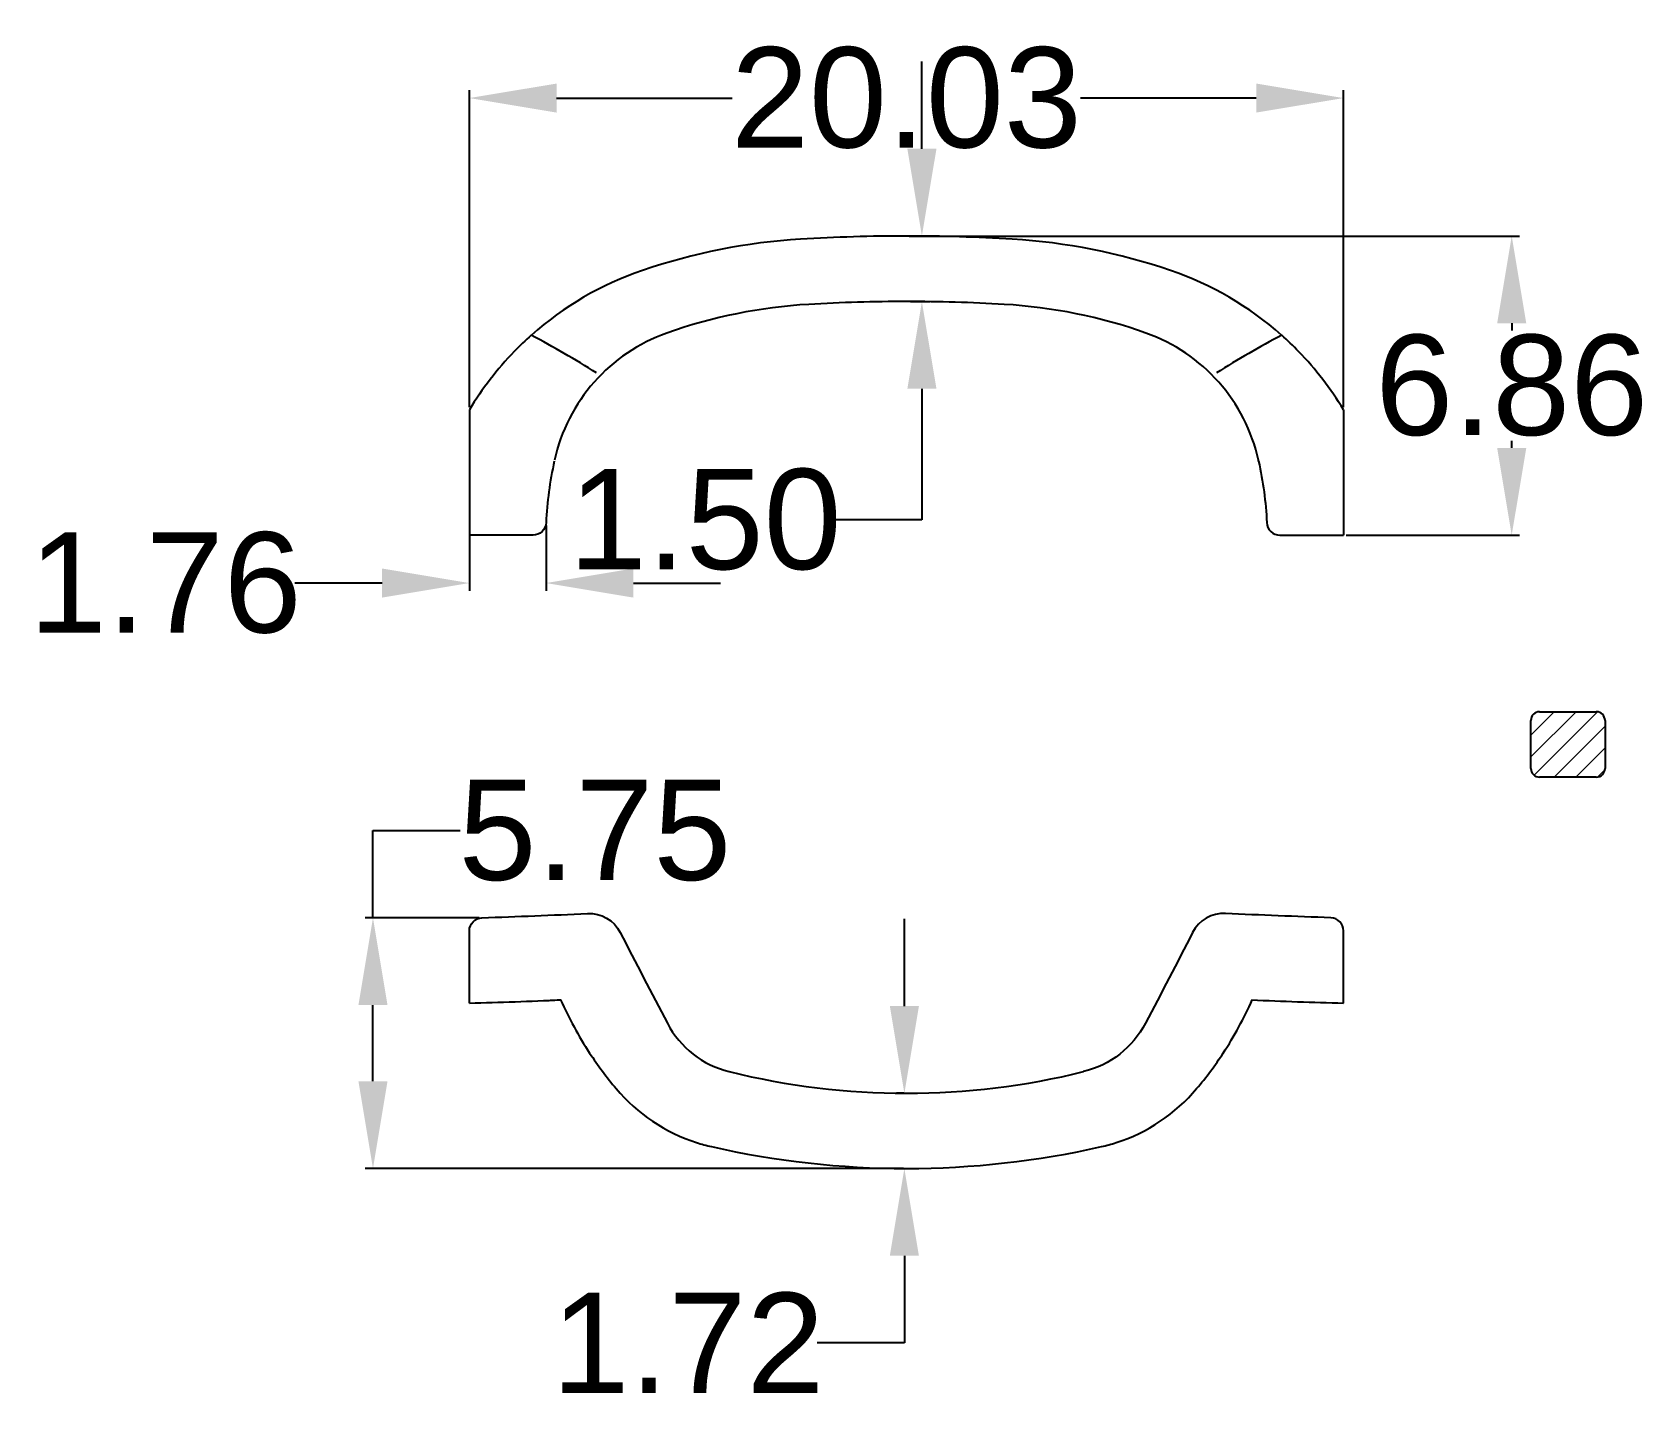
# Model space of a CAD drawing. Header units: millimetres. Extents: x 2923.1 to 2960.1, y 1206.6 to 1238.2.
import ezdxf

# ---------------------------------------------------------------- set-up
doc = ezdxf.new("R2010")
doc.units = ezdxf.units.MM
doc.layers.add('Hatch', color=6, linetype='Continuous', lineweight=18)
doc.styles.get("Standard").update_dxf_attribs({"font": 'arial.ttf'})
doc.dimstyles.new('Standard$0', dxfattribs={"dimtxt": 2.3, "dimasz": 2, "dimexe": 1, "dimexo": 1, "dimgap": 1, "dimtad": 0, "dimtih": 1, "dimtoh": 1, "dimdec": 1, "dimzin": 0, "dimdsep": 46, "dimtxsty": 'Standard', "dimcen": 0, "dimclrd": 4, "dimclre": 4, "dimclrt": 4, "dimadec": 1, "dimazin": 0, "dimtfac": 1, "dimtdec": 1, "dimtofl": 0, "dimtmove": 0, "dimatfit": 0, "dimfxl": 1, "dimtolj": 1, "dimtzin": 0, "dimarcsym": 0})

# ---------------------------------------------------------------- blocks, each defined once
blk = doc.blocks.new('*D8')
at = {"color": 0, "lineweight": -2, "transparency": 16777216}
for p, q in [((2933.121, 1229.59), (2933.121, 1236.853)), ((2953.152, 1229.59), (2953.152, 1236.853)), ((2935.121, 1236.673), (2939.146, 1236.673)), ((2951.152, 1236.673), (2947.127, 1236.673))]:
    blk.add_line(p, q, dxfattribs=at)
at = {"color": 0, "transparency": 16777216}
for points in [[(2935.121, 1237.006), (2935.121, 1236.34), (2933.121, 1236.673)], [(2951.152, 1237.006), (2951.152, 1236.34), (2953.152, 1236.673)]]:
    blk.add_solid(points, dxfattribs=at)
at = {"layer": 'Defpoints', "color": 0, "transparency": 16777216}
for p in [(2953.152, 1236.673), (2933.121, 1229.528), (2953.152, 1229.528)]:
    blk.add_point(p, dxfattribs=at)
at = {"color": 0, "lineweight": 9, "transparency": 16777216, "insert": (2943.136, 1236.673), "char_height": 2.3, "attachment_point": 5}
blk.add_mtext('\\A1;20.03', dxfattribs=at)
blk = doc.blocks.new('*D9')
at = {"color": 0, "lineweight": -2, "transparency": 16777216}
for p, q in [((2930.912, 1217.88), (2930.912, 1219.88)), ((2930.912, 1219.88), (2932.912, 1219.88)), ((2933.348, 1217.88), (2930.732, 1217.88)), ((2930.912, 1214.133), (2930.912, 1215.88)), ((2943.069, 1212.133), (2930.732, 1212.133))]:
    blk.add_line(p, q, dxfattribs=at)
at = {"color": 0, "transparency": 16777216}
for points in [[(2930.579, 1215.88), (2931.245, 1215.88), (2930.912, 1217.88)], [(2930.579, 1214.133), (2931.245, 1214.133), (2930.912, 1212.133)]]:
    blk.add_solid(points, dxfattribs=at)
at = {"layer": 'Defpoints', "color": 0, "transparency": 16777216}
for p in [(2930.912, 1217.88), (2933.41, 1217.88), (2943.132, 1212.133)]:
    blk.add_point(p, dxfattribs=at)
at = {"color": 0, "lineweight": 9, "transparency": 16777216, "insert": (2935.998, 1219.88), "char_height": 2.3, "attachment_point": 5}
blk.add_mtext('\\A1;5.75', dxfattribs=at)
blk = doc.blocks.new('*D10')
at = {"color": 0, "lineweight": -2, "transparency": 16777216}
for p, q in [((2943.49, 1235.51), (2943.49, 1237.51)), ((2943.201, 1233.51), (2943.67, 1233.51)), ((2943.227, 1232.008), (2943.67, 1232.008)), ((2943.49, 1230.008), (2943.49, 1227.006)), ((2943.49, 1227.006), (2941.49, 1227.006))]:
    blk.add_line(p, q, dxfattribs=at)
at = {"color": 0, "transparency": 16777216}
for points in [[(2943.157, 1235.51), (2943.824, 1235.51), (2943.49, 1233.51)], [(2943.157, 1230.008), (2943.824, 1230.008), (2943.49, 1232.008)]]:
    blk.add_solid(points, dxfattribs=at)
at = {"layer": 'Defpoints', "color": 0, "transparency": 16777216}
for p in [(2943.138, 1233.51), (2943.164, 1232.008), (2943.49, 1232.008)]:
    blk.add_point(p, dxfattribs=at)
at = {"color": 0, "lineweight": 9, "transparency": 16777216, "insert": (2938.525, 1227.006), "char_height": 2.3, "attachment_point": 5}
blk.add_mtext('\\A1;1.50', dxfattribs=at)
blk = doc.blocks.new('*D11')
at = {"color": 0, "lineweight": -2, "transparency": 16777216}
for p, q in [((2943.089, 1215.856), (2943.089, 1217.856)), ((2943.074, 1213.856), (2942.909, 1213.856)), ((2943.069, 1212.133), (2942.909, 1212.133)), ((2943.089, 1210.133), (2943.089, 1208.133)), ((2943.089, 1208.133), (2941.089, 1208.133))]:
    blk.add_line(p, q, dxfattribs=at)
at = {"color": 0, "transparency": 16777216}
for points in [[(2942.756, 1215.856), (2943.422, 1215.856), (2943.089, 1213.856)], [(2942.756, 1210.133), (2943.422, 1210.133), (2943.089, 1212.133)]]:
    blk.add_solid(points, dxfattribs=at)
at = {"layer": 'Defpoints', "color": 0, "transparency": 16777216}
for p in [(2943.136, 1213.856), (2943.089, 1212.133), (2943.132, 1212.133)]:
    blk.add_point(p, dxfattribs=at)
at = {"color": 0, "lineweight": 9, "transparency": 16777216, "insert": (2938.132, 1208.133), "char_height": 2.3, "attachment_point": 5}
blk.add_mtext('\\A1;1.72', dxfattribs=at)
blk = doc.blocks.new('*D12')
at = {"color": 0, "lineweight": -2, "transparency": 16777216}
for p, q in [((2933.121, 1226.876), (2933.121, 1225.374)), ((2934.878, 1226.876), (2934.878, 1225.374)), ((2931.121, 1225.554), (2929.121, 1225.554)), ((2936.878, 1225.554), (2938.878, 1225.554))]:
    blk.add_line(p, q, dxfattribs=at)
at = {"color": 0, "transparency": 16777216}
for points in [[(2931.121, 1225.888), (2931.121, 1225.221), (2933.121, 1225.554)], [(2936.878, 1225.888), (2936.878, 1225.221), (2934.878, 1225.554)]]:
    blk.add_solid(points, dxfattribs=at)
at = {"layer": 'Defpoints', "color": 0, "transparency": 16777216}
for p in [(2933.121, 1226.939), (2934.878, 1226.939), (2933.121, 1225.554)]:
    blk.add_point(p, dxfattribs=at)
at = {"color": 0, "lineweight": 9, "transparency": 16777216, "insert": (2926.152, 1225.554), "char_height": 2.3, "attachment_point": 5}
blk.add_mtext('\\A1;1.76', dxfattribs=at)
blk = doc.blocks.new('*D13')
at = {"color": 0, "lineweight": -2, "transparency": 16777216}
for p, q in [((2943.201, 1233.51), (2957.186, 1233.51)), ((2957.006, 1231.51), (2957.006, 1231.346)), ((2957.006, 1228.652), (2957.006, 1228.817)), ((2953.214, 1226.652), (2957.186, 1226.652))]:
    blk.add_line(p, q, dxfattribs=at)
at = {"color": 0, "transparency": 16777216}
for points in [[(2956.673, 1231.51), (2957.34, 1231.51), (2957.006, 1233.51)], [(2956.673, 1228.652), (2957.34, 1228.652), (2957.006, 1226.652)]]:
    blk.add_solid(points, dxfattribs=at)
at = {"layer": 'Defpoints', "color": 0, "transparency": 16777216}
for p in [(2943.138, 1233.51), (2953.152, 1226.652), (2957.006, 1226.652)]:
    blk.add_point(p, dxfattribs=at)
at = {"color": 0, "lineweight": 9, "transparency": 16777216, "insert": (2957.006, 1230.081), "char_height": 2.3, "attachment_point": 5}
blk.add_mtext('\\A1;6.86', dxfattribs=at)

msp = doc.modelspace()

# ---------------------------------------------------------------- hatches: boundary and pattern name
at = {"layer": 'Hatch', "ltscale": 0.05}
h = msp.add_hatch(dxfattribs=at)
h.set_pattern_fill('ANSI31', color=256, scale=0.111)
h.set_pattern_definition([(45, (2723.8227, 1173.35366), (-0.2492021, 0.2492021), [])])
h.paths.add_polyline_path([(2957.444, 1221.304, 0.414214), (2957.644, 1221.104), (2958.944, 1221.104, 0.414214), (2959.144, 1221.304), (2959.144, 1222.404, 0.414214), (2958.944, 1222.604), (2957.644, 1222.604, 0.414214), (2957.444, 1222.404)])

# ---------------------------------------------------------------- linework, layer by layer
for p, q in [((2933.121, 1229.528), (2933.121, 1226.652)), ((2953.152, 1229.528), (2953.152, 1226.652)), ((2957.444, 1221.304), (2957.444, 1222.404)), ((2957.644, 1222.604), (2958.944, 1222.604)), ((2959.144, 1222.404), (2959.144, 1221.304)), ((2958.944, 1221.104), (2957.644, 1221.104))]:
    msp.add_line(p, q)
for points in [[(2951.731, 1231.238, 0.100613), (2949.187, 1232.72, 0.066852), (2945.562, 1233.439, 0.014767), (2943.136, 1233.51, 0.014767), (2940.711, 1233.439, 0.066852), (2937.086, 1232.72, 0.100613), (2934.541, 1231.238)], [(2951.203, 1228.369, 0.258956), (2948.624, 1231.286, 0.07057), (2945.374, 1231.943, 0.014828), (2943.136, 1232.008, 0.014828), (2940.898, 1231.943, 0.07057), (2937.648, 1231.286, 0.258956), (2935.069, 1228.369)], [(2936.033, 1230.373, 0.019355), (2934.538, 1231.238, 0.016802), (2934.149, 1230.863, 0.056368), (2933.121, 1229.528)], [(2953.152, 1229.528, 0.056368), (2952.123, 1230.863, 0.016802), (2951.735, 1231.238, 0.019355), (2950.239, 1230.373)], [(2935.066, 1228.349, 0.041419), (2934.878, 1226.939, -0.401141), (2934.579, 1226.652), (2933.121, 1226.652)], [(2951.207, 1228.349, -0.041419), (2951.394, 1226.939, 0.401141), (2951.694, 1226.652), (2953.152, 1226.652)], [(2933.121, 1215.926), (2933.121, 1217.581, -0.398866), (2933.41, 1217.88, 0.003168), (2935.825, 1217.979, -0.296153), (2936.578, 1217.543, 0.003904), (2937.658, 1215.462, 0.214571), (2939.075, 1214.354, 0.122694), (2947.197, 1214.354)], [(2953.152, 1215.926), (2953.152, 1217.581, 0.398866), (2952.862, 1217.88, -0.003168), (2950.447, 1217.979, 0.296153), (2949.694, 1217.543, -0.003904), (2948.614, 1215.462, -0.214571), (2947.197, 1214.354)], [(2934.892, 1215.986, 0.007972), (2935.212, 1216, 0.04111), (2935.877, 1214.78, 0.032071), (2936.486, 1213.963, 0.141768), (2938.329, 1212.726, 0.02824), (2938.667, 1212.634, 0.05596), (2943.136, 1212.133, 0.05596), (2947.606, 1212.634, 0.02824), (2947.943, 1212.726, 0.141768), (2949.786, 1213.963, 0.032071), (2950.396, 1214.78, 0.04111), (2951.06, 1216)]]:
    msp.add_lwpolyline(points, format="xyb")
for centre, radius, start, end in [((2957.644, 1222.404), 0.2, 90, 180), ((2958.944, 1222.404), 0.2, 0, 90), ((2957.644, 1221.304), 0.2, 180, 270), ((2958.944, 1221.304), 0.2, 270, 0), ((2931.487, 1292.319), 76.41, 271.22494, 272.79443), ((2954.776, 1292.319), 76.41, 267.20557, 268.78189)]:
    msp.add_arc(centre, radius, start, end)
msp.add_open_spline([(2951.207, 1228.349), (2951.207, 1228.356), (2951.203, 1228.363), (2951.203, 1228.369)], degree=3)

# ---------------------------------------------------------------- dimensions: what is measured, and where the dimension line sits
at = {"color": 3, "lineweight": 9}
dim = msp.add_linear_dim(base=(2953.152, 1236.673), p1=(2933.121, 1229.528), p2=(2953.152, 1229.528), dimstyle='Standard$0', override={"dimexe": 0.18, "dimexo": 0.0625, "dimgap": 0.09, "dimdec": 2, "dimcen": 0.09, "dimclrd": 0, "dimclre": 0, "dimclrt": 0, "dimtdec": 2, "dimatfit": 3, "dimfxl": 1.25}, dxfattribs=at)
dim.commit()
dim.dimension.update_dxf_attribs({"geometry": '*D8', "text_midpoint": (2943.136, 1236.673), "dimtype": 160})
dim = msp.add_linear_dim(base=(2943.49, 1232.008), p1=(2943.138, 1233.51), p2=(2943.164, 1232.008), angle=90, dimstyle='Standard$0', override={"dimexe": 0.18, "dimexo": 0.0625, "dimgap": 0.09, "dimdec": 2, "dimcen": 0.09, "dimclrd": 0, "dimclre": 0, "dimclrt": 0, "dimtdec": 2, "dimatfit": 3, "dimfxl": 1.25}, dxfattribs=at)
dim.commit()
dim.dimension.update_dxf_attribs({"geometry": '*D10', "text_midpoint": (2938.525, 1227.006), "dimtype": 160})
for base, p1, p2, picture, middle in [((2957.006, 1226.652), (2943.138, 1233.51), (2953.152, 1226.652), '*D13', (2957.006, 1230.081)), ((2930.912, 1217.88), (2943.132, 1212.133), (2933.41, 1217.88), '*D9', (2935.998, 1219.88)), ((2943.089, 1212.133), (2943.136, 1213.856), (2943.132, 1212.133), '*D11', (2938.132, 1208.133))]:
    dim = msp.add_linear_dim(base=base, p1=p1, p2=p2, angle=90, dimstyle='Standard$0', override={"dimexe": 0.18, "dimexo": 0.0625, "dimgap": 0.09, "dimdec": 2, "dimcen": 0.09, "dimclrd": 0, "dimclre": 0, "dimclrt": 0, "dimtdec": 2, "dimatfit": 3, "dimfxl": 1.25}, dxfattribs=at)
    dim.commit()
    dim.dimension.update_dxf_attribs({"geometry": picture, "text_midpoint": middle})
dim = msp.add_linear_dim(base=(2933.121, 1225.554), p1=(2934.878, 1226.939), p2=(2933.121, 1226.939), dimstyle='Standard$0', override={"dimexe": 0.18, "dimexo": 0.0625, "dimgap": 0.09, "dimdec": 2, "dimcen": 0.09, "dimclrd": 0, "dimclre": 0, "dimclrt": 0, "dimtdec": 2, "dimatfit": 3, "dimfxl": 1.25}, dxfattribs=at)
dim.commit()
dim.dimension.update_dxf_attribs({"geometry": '*D12', "text_midpoint": (2926.152, 1225.554)})

doc.saveas('drawing.dxf')
